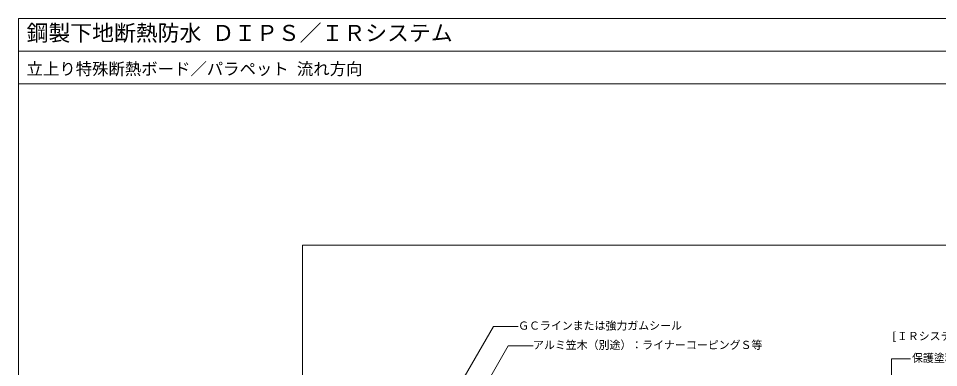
# Model space of a CAD drawing. Units: millimetres, scale not verified. Extents: x -1380 to 1380, y -955 to 955.
# Drawn here: x -1380 to 305, y 316 to 955 of the extents above; entities that cross this region are included whole.
import ezdxf
from ezdxf.enums import TextEntityAlignment as Align

# ---------------------------------------------------------------- set-up
doc = ezdxf.new("R2010")
doc.units = ezdxf.units.MM
doc.header["$LTSCALE"] = 3
for name, color, linetype, lineweight in [('0-0_0', 7, 'Continuous', 9), ('0-4_MOJI', 7, 'Continuous', 18), ('0-F_WAKU', 7, 'Continuous', 18)]:
    doc.layers.add(name, color=color, linetype=linetype, lineweight=lineweight)
doc.styles.add('ＭＳ ゴシック', font='')
doc.styles.get('ＭＳ ゴシック').set_extended_font_data('MS Gothic')

msp = doc.modelspace()

# ---------------------------------------------------------------- linework, layer by layer
at = {"layer": '0-0_0', "lineweight": 18}
msp.add_line((-1380.281, 895.041), (1379.719, 895.041), dxfattribs=at)
msp.add_lwpolyline([(-860.281, -659.959), (939.719, -659.959), (939.719, 540.041), (-860.281, 540.041)], close=True, dxfattribs=at)
at = {"layer": '0-4_MOJI'}
for p, q in [((218.248, -105.772), (218.248, 331.711)), ((218.248, 331.711), (252.824, 331.711))]:
    msp.add_line(p, q, dxfattribs=at)
for points in [[(-624.25, 194.106), (-510.666, 390.838), (-465.343, 390.838)], [(-561.299, 220.454), (-483.337, 355.487), (-438.014, 355.487)]]:
    msp.add_lwpolyline(points, dxfattribs=at)
at = {"layer": '0-F_WAKU'}
for points in [[(1379.719, 835.041), (-1380.281, 835.041), (-1380.281, 955.041), (1379.719, 955.041)], [(-1380.281, -954.959), (1379.719, -954.959), (1379.719, 955.041), (-1380.281, 955.041)]]:
    msp.add_lwpolyline(points, close=True, dxfattribs=at)

# ---------------------------------------------------------------- texts
at = {"layer": '0-4_MOJI', "style": 'ＭＳ ゴシック'}
for s, p in [('ＧＣラインまたは強力ガムシール', (-465.343, 380.838)), ('[ＩＲシステム]', (218.248, 361.711)), ('アルミ笠木（別途）：ライナーコーピングＳ等', (-438.014, 345.487)), ('保護塗料(オプション）', (255.824, 321.711))]:
    msp.add_text(s, height=14.66, dxfattribs=at).set_placement(p, align=Align.BOTTOM_LEFT)
at = {"layer": '0-F_WAKU', "style": 'ＭＳ ゴシック'}
for s, height, p in [('鋼製下地断熱防水 ＤＩＰＳ／ＩＲシステム', 29.33, (-1365.281, 905.041)), ('立上り特殊断熱ボード／パラペット 流れ方向', 21.99, (-1365.281, 845.041))]:
    msp.add_text(s, height=height, dxfattribs=at).set_placement(p, align=Align.BOTTOM_LEFT)

doc.saveas('drawing.dxf')
